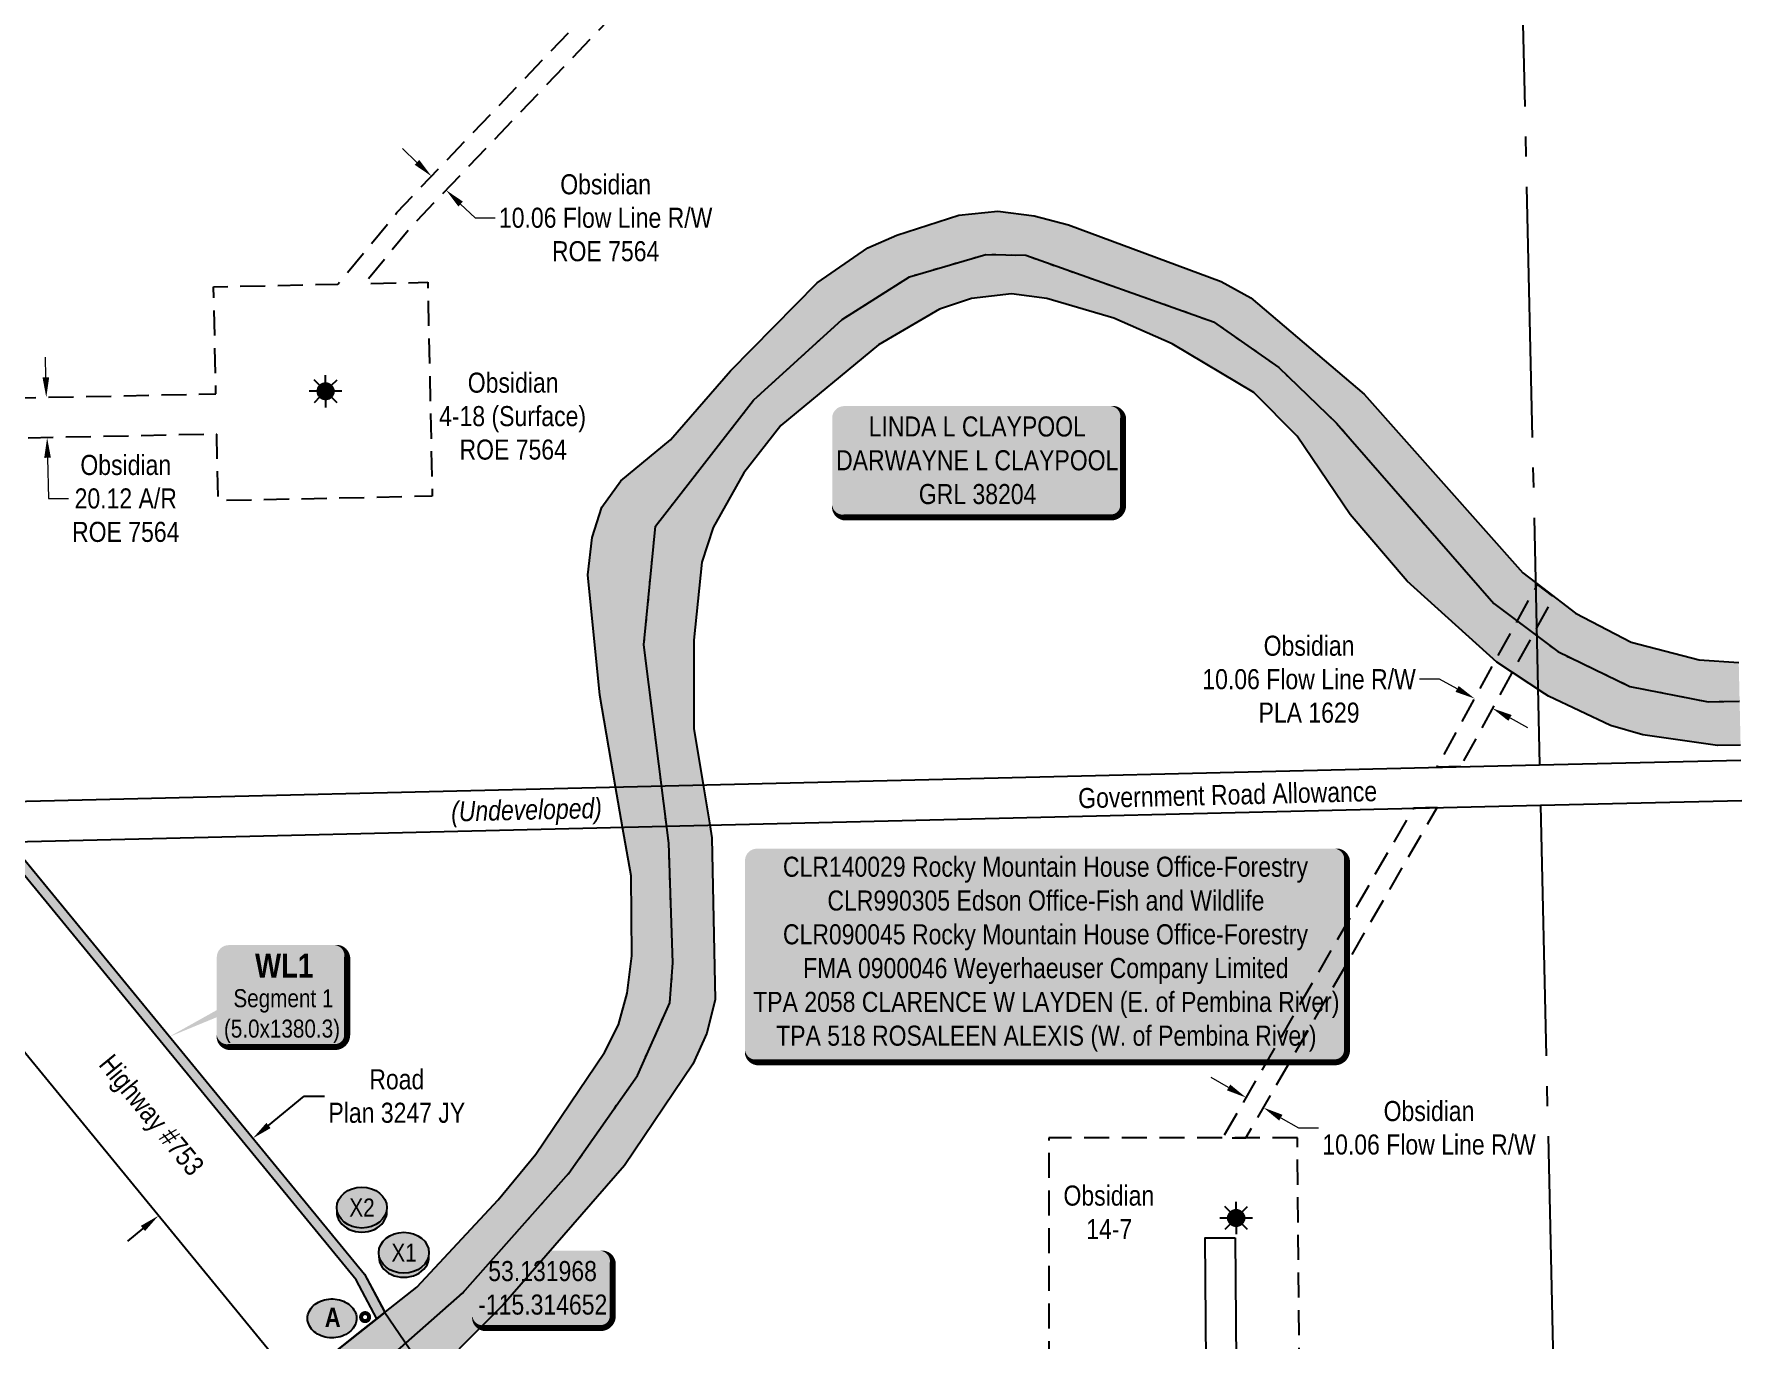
# Model space of a CAD drawing. Extents: x 610781 to 613451, y 5887607 to 5892660.
# Drawn here: x 612582 to 613433, y 5888266 to 5888916 of the extents above; entities that cross this region are included whole.
import ezdxf
from ezdxf.enums import TextEntityAlignment as Align

# ---------------------------------------------------------------- set-up
doc = ezdxf.new("R2010")
doc.units = 0
doc.header["$LTSCALE"] = 5
doc.header["$PDSIZE"] = -1.5
for name, pattern in [('foc-ACCESSROAD', [3.75, 2.5, -1.25]), ('foc-FLOWLINE', [3.75, 2.5, -1.25]), ('foc-QUARTERLINE', [33, 25, -3, 2, -3]), ('foc-WHEELTRACKS', [2, 0.4, -1.6])]:
    doc.linetypes.add(name, pattern=pattern)
doc.layers.get('Defpoints').update_dxf_attribs({"color": 9})
for name, color, linetype in [('AS-OWNER', 7, 'Continuous'), ('AS-TELUS', 224, 'foc-TEL'), ('C-FLOWLINE', 13, 'foc-FLOWLINE'), ('C-RW', 13, 'Continuous'), ('C-WS', 13, 'foc-ACCESSROAD'), ('C-WS-S', 13, 'Continuous'), ('CG-NOTES', 7, 'Continuous'), ('L-ROAD-T', 7, 'Continuous'), ('L-SEC', 7, 'Continuous'), ('L-SECQ', 8, 'foc-QUARTERLINE'), ('L-TITLEDB', 4, 'Continuous'), ('L-TITLEDB-T', 4, 'Continuous'), ('P-CROSSINGS', 250, 'Continuous'), ('P-TEMP-BLOCKS', 250, 'Continuous'), ('P-WORKAREA', 113, 'Continuous'), ('P-WORKAREA-H', 111, 'Continuous'), ('T-WATER', 160, 'Continuous'), ('T-WATER-H', 133, 'Continuous'), ('T-WATER-P3', 160, 'foc-WHEELTRACKS')]:
    doc.layers.add(name, color=color, linetype=linetype)
for name, color, linetype, lineweight in [('C-AR-T', 13, 'Continuous', 9), ('C-FLOWLINE-T', 13, 'Continuous', 9), ('C-WS-T', 13, 'Continuous', 9), ('T-TEXT', 48, 'Continuous', 18)]:
    doc.layers.add(name, color=color, linetype=linetype, lineweight=lineweight)
doc.styles.add('80', font='ARIALN.TTF', dxfattribs={"height": 10})
doc.styles.add('80CG', font='ARIALN.TTF', dxfattribs={"height": 10})
doc.styles.add('80L', font='ARIALN.TTF', dxfattribs={"height": 10})
doc.styles.add('80LS', font='ARIALNI.TTF', dxfattribs={"height": 10})
doc.styles.add('BOLD', font='ARIALNB.TTF')
doc.styles.add('Crossing', font='ARIALN.TTF', dxfattribs={"height": 10})
doc.styles.add('foc-LtypeFont', font='ARIALN.TTF', dxfattribs={"height": 7.35})
doc.linetypes.add('foc-TEL', pattern='A,2,-1,["T",foc-LtypeFont,S=0.2,R=0,X=-0.425,Y=-0.75],-1.24,8', length=12.24)
doc.linetypes.add('foc-TEL-NOLINE', pattern='A,0,-2,["T",foc-LtypeFont,S=0.2,R=0,X=-0.425,Y=-0.75],-10.24', length=12.24)
doc.linetypes.add('foc-TOPO-flowdirection-NOLINE', pattern='A,0,[">",foc-LtypeFont,S=0.3,R=0,X=0,Y=-0.945],-20,[">",foc-LtypeFont,S=0.3,R=0,X=0,Y=-0.945],0', length=20)
doc.dimstyles.new('Compass 5 000', dxfattribs={"dimscale": 5, "dimtxt": 9, "dimasz": 2, "dimexe": 0.2, "dimexo": 0.0625, "dimgap": 0.5, "dimtad": 0, "dimtih": 1, "dimtoh": 1, "dimzin": 0, "dimdsep": 46, "dimtxsty": '80CG', "dimcen": 0.1, "dimse1": 1, "dimse2": 1, "dimclrd": 256, "dimclrt": 256, "dimaunit": 1, "dimadec": 4, "dimazin": 0, "dimtfac": 0.06, "dimtofl": 0, "dimtmove": 0, "dimatfit": 1, "dimfxl": 0.2, "dimtolj": 1, "dimtzin": 0, "dimlwd": -1, "dimarcsym": 0})

# ---------------------------------------------------------------- blocks, each defined once
blk = doc.blocks.new('GAS')
h = blk.add_hatch(color=255)
h.dxf.hatch_style = 1
edge = h.paths.add_edge_path()
edge.add_arc((0, 0), 0.9, 0, 360)
for p, q in [((-0.81, 0), (-1.62, 0)), ((-0.57, 0.57), (-1.14, 1.14)), ((0, 0.81), (0, 1.62)), ((0.57, 0.57), (1.14, 1.14)), ((1.62, 0), (0.81, 0)), ((-0.57, -0.57), (-1.14, -1.14)), ((0, -0.81), (0, -1.62)), ((1.14, -1.14), (0.57, -0.57))]:
    blk.add_line(p, q)
blk.add_circle((0, 0), 0.8)
blk = doc.blocks.new('*D498')
at = {"layer": 'C-AR-T', "transparency": 16777216}
for p, q in [((612587.78, 5888745.44), (612587.57, 5888755.44)), ((612588.62, 5888705.34), (612589.05, 5888685.02)), ((612589.05, 5888685.02), (612599.05, 5888685.02))]:
    blk.add_line(p, q, dxfattribs=at)
for points in [[(612589.44, 5888745.48), (612586.11, 5888745.41), (612587.99, 5888735.44)], [(612590.29, 5888705.37), (612586.96, 5888705.3), (612588.41, 5888715.34)]]:
    blk.add_solid(points, dxfattribs=at)
at = {"layer": 'Defpoints', "color": 0, "transparency": 16777216}
for p in [(612592.44, 5888735.54), (612588.41, 5888715.34), (612592.87, 5888715.43)]:
    blk.add_point(p, dxfattribs=at)
at = {"layer": 'C-AR-T', "transparency": 16777216, "insert": (612627.58, 5888685.02), "char_height": 10, "attachment_point": 5, "style": '80CG'}
blk.add_mtext('\\A1;Obsidian\\P20.12 A/R\\PROE 7564', dxfattribs=at)
blk = doc.blocks.new('*D499')
at = {"layer": 'C-FLOWLINE-T', "transparency": 16777216}
for p, q in [((612772.66, 5888852.55), (612765.43, 5888859.45)), ((612794.41, 5888831.8), (612801.64, 5888824.89)), ((612801.64, 5888824.89), (612811.64, 5888824.89))]:
    blk.add_line(p, q, dxfattribs=at)
for points in [[(612773.81, 5888853.75), (612771.51, 5888851.34), (612779.9, 5888845.64)], [(612795.56, 5888833), (612793.25, 5888830.59), (612787.17, 5888838.7)]]:
    blk.add_solid(points, dxfattribs=at)
at = {"layer": 'Defpoints', "color": 0, "transparency": 16777216}
for p in [(612773.07, 5888838.49), (612787.17, 5888838.7), (612780.34, 5888831.55)]:
    blk.add_point(p, dxfattribs=at)
at = {"layer": 'C-FLOWLINE-T', "transparency": 16777216, "insert": (612866.64, 5888824.89), "char_height": 10, "attachment_point": 5, "style": '80CG'}
blk.add_mtext('\\A1;Obsidian\\P10.06 Flow Line R/W\\PROE 7564', dxfattribs=at)
blk = doc.blocks.new('*D501')
at = {"layer": 'C-FLOWLINE-T', "transparency": 16777216}
for p, q in [((613282.04, 5888594.95), (613272.04, 5888594.95)), ((613290.81, 5888590.14), (613282.04, 5888594.95)), ((613317.17, 5888575.69), (613325.94, 5888570.89))]:
    blk.add_line(p, q, dxfattribs=at)
for points in [[(613291.61, 5888591.61), (613290.01, 5888588.68), (613299.58, 5888585.34)], [(613317.97, 5888577.16), (613316.37, 5888574.23), (613308.4, 5888580.5)]]:
    blk.add_solid(points, dxfattribs=at)
at = {"layer": 'Defpoints', "color": 0, "transparency": 16777216}
for p in [(613299.58, 5888585.34), (613300.11, 5888586.31), (613308.94, 5888581.47)]:
    blk.add_point(p, dxfattribs=at)
at = {"layer": 'C-FLOWLINE-T', "transparency": 16777216, "insert": (613217.04, 5888594.95), "char_height": 10, "attachment_point": 5, "style": '80CG'}
blk.add_mtext('\\A1;Obsidian\\P10.06 Flow Line R/W\\PPLA 1629', dxfattribs=at)
blk = doc.blocks.new('*U531')
h = blk.add_hatch(color=59)
edge = h.paths.add_edge_path()
edge.add_line((-66.5, -28.5), (66.5, -28.5))
edge.add_arc((66.5, -22.5), 6, 270, 360)
edge.add_line((72.5, -22.5), (72.5, 21))
edge.add_arc((66.5, 21), 6, 0, 90)
edge.add_line((66.5, 27), (-66.5, 27))
edge.add_arc((-66.5, 21), 6, 90, 180)
edge.add_line((-72.5, 21), (-72.5, -22.5))
edge.add_arc((-66.5, -22.5), 6, 180, 270)
at = {"color": 1, "flags": 128}
blk.add_lwpolyline([(-66.5, -28.5, 3, 3, 0), (66.5, -28.5, 3, 3, 0.414214), (72.5, -22.5, 3, 3, 0), (72.5, 21, 3, 0, 0.414214), (66.5, 27, 0, 0, 0), (-66.5, 27, 0, 0, 0.414214), (-72.5, 21, 0, 0, 0), (-72.5, -22.5, 0, 3, 0.414214)], format="xyseb", close=True, dxfattribs=at)
blk.add_lwpolyline([(-49.31, -15.51, 0, 7.5, 0), (0, 0, 0, 0, 0)], format="xyseb", dxfattribs=at)
at = {"color": 1, "style": '80'}
blk.add_attdef('ENTER_TEXT_001', (-35.99, -5), '', height=10, dxfattribs=at)
blk = doc.blocks.new('*D542')
at = {"layer": 'C-FLOWLINE-T', "transparency": 16777216}
for p, q in [((613176.97, 5888391.55), (613168.31, 5888396.56)), ((613202.99, 5888376.5), (613211.81, 5888371.4)), ((613211.81, 5888371.4), (613221.81, 5888371.4))]:
    blk.add_line(p, q, dxfattribs=at)
for points in [[(613177.8, 5888392.99), (613176.14, 5888390.11), (613185.63, 5888386.54)], [(613203.82, 5888377.94), (613202.15, 5888375.06), (613194.33, 5888381.51)]]:
    blk.add_solid(points, dxfattribs=at)
at = {"layer": 'Defpoints', "color": 0, "transparency": 16777216}
for p in [(613224.43, 5888453.64), (613233.14, 5888448.6), (613185.63, 5888386.54)]:
    blk.add_point(p, dxfattribs=at)
at = {"layer": 'C-FLOWLINE-T', "transparency": 16777216, "insert": (613276.81, 5888371.4), "char_height": 10, "attachment_point": 5, "style": '80CG'}
blk.add_mtext('\\A1;Obsidian\\P10.06 Flow Line R/W', dxfattribs=at)
blk = doc.blocks.new('*U546')
h = blk.add_hatch(color=255)
edge = h.paths.add_edge_path()
edge.add_line((-144, -54), (144, -54))
edge.add_arc((144, -48), 6, 270, 360)
edge.add_line((150, -48), (150, 46.5))
edge.add_arc((144, 46.5), 6, 0, 90)
edge.add_line((144, 52.5), (-144, 52.5))
edge.add_arc((-144, 46.5), 6, 90, 180)
edge.add_line((-150, 46.5), (-150, -48))
edge.add_arc((-144, -48), 6, 180, 270)
at = {"color": 44, "flags": 128}
blk.add_lwpolyline([(-144, -54, 3, 3, 0), (144, -54, 3, 3, 0.414214), (150, -48, 3, 3, 0), (150, 46.5, 3, 0, 0.414214), (144, 52.5, 0, 0, 0), (-144, 52.5, 0, 0, 0.414214), (-150, 46.5, 0, 0, 0), (-150, -48, 0, 3, 0.414214)], format="xyseb", close=True, dxfattribs=at)
at = {"color": 44, "style": '80'}
blk.add_attdef('ENTER_TEXT_001', (-35.99, -5), '', height=10, dxfattribs=at)
blk = doc.blocks.new('xing2')
h = blk.add_hatch(color=50)
h.dxf.hatch_style = 1
edge = h.paths.add_edge_path()
edge.add_ellipse((0, 0), major_axis=(-12.5, 0), ratio=0.816297, start_angle=0, end_angle=360)
h = blk.add_hatch(color=250)
h.dxf.hatch_style = 1
edge = h.paths.add_edge_path()
edge.add_ellipse((0, -2.05), major_axis=(-12.5, 0), ratio=0.816297, start_angle=0, end_angle=180)
edge.add_line((12.5, -2.05), (12.5, 0))
edge.add_ellipse((0, 0), major_axis=(-12.5, 0), ratio=0.816297, start_angle=0, end_angle=180, ccw=False)
edge.add_line((-12.5, 0), (-12.5, -2.05))
at = {"color": 250}
blk.add_ellipse((0, 0), major_axis=(-12.5, 0), ratio=0.816297, dxfattribs=at)
blk.add_ellipse((0, -2.05), major_axis=(-12.5, 0), ratio=0.816297, start_param=0, end_param=3.141593, dxfattribs=at)
at = {"color": 250, "style": 'Crossing'}
blk.add_attdef('CROSSING', text='', height=9, dxfattribs=at).set_placement((0.09, 0.02), align=Align.MIDDLE_CENTER)
at = {"color": 250, "style": 'Crossing', "flags": 1}
for tag, p in [('OWNER', (0.09, -12.49)), ('DESCRIPTION', (0.09, -25.77)), ('LOCATION', (0.09, -39.3)), ('DWG_REF', (0.09, -52.84))]:
    blk.add_attdef(tag, text='', height=9, dxfattribs=at).set_placement(p, align=Align.MIDDLE_CENTER)
blk = doc.blocks.new('*D578')
at = {"layer": 'Defpoints', "color": 0, "transparency": 16777216}
for p in [(612681.52, 5888377.77), (612634.42, 5888339.14), (612643.86, 5888327.63)]:
    blk.add_point(p, dxfattribs=at)
at = {"layer": 'L-TITLEDB-T', "transparency": 16777216}
for p, q in [((612698.69, 5888372.6), (612716.52, 5888387.22)), ((612716.52, 5888387.22), (612726.52, 5888387.22)), ((612636.13, 5888321.29), (612628.4, 5888314.95))]:
    blk.add_line(p, q, dxfattribs=at)
for points in [[(612697.63, 5888373.89), (612699.75, 5888371.31), (612690.96, 5888366.26)], [(612635.07, 5888322.58), (612637.18, 5888320), (612643.86, 5888327.63)]]:
    blk.add_solid(points, dxfattribs=at)
at = {"layer": 'L-TITLEDB-T', "transparency": 16777216, "insert": (612762.61, 5888387.22), "char_height": 10, "attachment_point": 5, "style": '80CG'}
blk.add_mtext('\\A1;Road\\PPlan 3247 JY', dxfattribs=at)
blk = doc.blocks.new('AA')
at = {"const_width": 4}
blk.add_lwpolyline([(-1, 0, 1), (1, 0, 1)], format="xyb", close=True, dxfattribs=at)
blk.add_circle((0, 0), 2)
blk = doc.blocks.new('Route_Letters')
h = blk.add_hatch(color=255)
h.dxf.hatch_style = 1
edge = h.paths.add_edge_path()
edge.add_ellipse((-0.12, 0.46), major_axis=(-11.97, 0), ratio=0.789318, start_angle=0, end_angle=360)
at = {"color": 5}
blk.add_open_spline([(-12.34, 0.46), (-12.34, -0.25), (-12.24, -0.97), (-11.72, -2.79), (-11.14, -3.88), (-9.56, -5.81), (-8.54, -6.66), (-6.22, -8.02), (-4.9, -8.54), (-2.12, -9.17), (-0.66, -9.3), (2.22, -9.13), (3.64, -8.84), (6.27, -7.89), (7.48, -7.22), (9.54, -5.6), (10.38, -4.64), (11.6, -2.54), (11.97, -1.4), (12.18, 0.91), (12.02, 2.08), (11.2, 4.3), (10.54, 5.35), (8.8, 7.2), (7.72, 7.99), (5.29, 9.24), (3.93, 9.68), (1.11, 10.18), (-0.35, 10.23), (-3.22, 9.91), (-4.61, 9.55), (-7.16, 8.47), (-8.32, 7.75), (-10.24, 6.02), (-11, 5.02), (-12.05, 2.86), (-12.32, 1.7), (-12.34, 0.52), (-12.34, 0.49), (-12.34, 0.46)], degree=3, knots=[0, 0, 0, 0, 0.219529, 0.219529, 0.575727, 0.575727, 0.931924, 0.931924, 1.288121, 1.288121, 1.644318, 1.644318, 2.000515, 2.000515, 2.356712, 2.356712, 2.712909, 2.712909, 3.069107, 3.069107, 3.425304, 3.425304, 3.781501, 3.781501, 4.137698, 4.137698, 4.493895, 4.493895, 4.850092, 4.850092, 5.20629, 5.20629, 5.562487, 5.562487, 5.918684, 5.918684, 6.274881, 6.274881, 6.283185, 6.283185, 6.283185, 6.283185], dxfattribs=at)
at = {"color": 14, "style": 'BOLD'}
blk.add_attdef('A', text='', height=9.5, dxfattribs=at).set_placement((0.22, 0.98), align=Align.MIDDLE)
blk = doc.blocks.new('*U632')
h = blk.add_hatch(color=111)
edge = h.paths.add_edge_path()
edge.add_line((-26.5, -32.33), (26.5, -32.33))
edge.add_arc((26.5, -26.33), 6, 270, 360)
edge.add_line((32.5, -26.33), (32.5, 12.5))
edge.add_arc((26.5, 12.5), 6, 0, 90)
edge.add_line((26.5, 18.5), (-26.5, 18.5))
edge.add_arc((-26.5, 12.5), 6, 90, 180)
edge.add_line((-32.5, 12.5), (-32.5, -26.33))
edge.add_arc((-26.5, -26.33), 6, 180, 270)
at = {"color": 250, "flags": 128}
blk.add_lwpolyline([(-26.5, -32.33, 3, 3, 0), (26.5, -32.33, 3, 3, 0.414214), (32.5, -26.33, 3, 3, 0), (32.5, 12.5, 3, 0, 0.414214), (26.5, 18.5, 0, 0, 0), (-26.5, 18.5, 0, 0, 0.414214), (-32.5, 12.5, 0, 0, 0), (-32.5, -26.33, 0, 3, 0.414214)], format="xyseb", close=True, dxfattribs=at)
at = {"flags": 128}
blk.add_lwpolyline([(-56.54, -27.38, 0, 7.5, 0), (0, 0, 0, 0, 0)], format="xyseb", dxfattribs=at)
at = {"color": 250}
for tag, p, height, style in [('TEMP_AREA_W1_001', (-9.21, 2.24), 12, 'BOLD'), ('ENTER_TEXT_001', (-30.66, -12.47), 9, '80')]:
    blk.add_attdef(tag, p, '', height=height, dxfattribs=dict(at, style=style))
blk = doc.blocks.new('*U637')
h = blk.add_hatch(color=254)
edge = h.paths.add_edge_path()
edge.add_line((-29, -20), (29, -20))
edge.add_arc((29, -14), 6, 270, 360)
edge.add_line((35, -14), (35, 12.5))
edge.add_arc((29, 12.5), 6, 0, 90)
edge.add_line((29, 18.5), (-29, 18.5))
edge.add_arc((-29, 12.5), 6, 90, 180)
edge.add_line((-35, 12.5), (-35, -14))
edge.add_arc((-29, -14), 6, 180, 270)
at = {"color": 1, "flags": 128}
blk.add_lwpolyline([(-29, -20, 3, 3, 0), (29, -20, 3, 3, 0.414214), (35, -14, 3, 3, 0), (35, 12.5, 3, 0, 0.414214), (29, 18.5, 0, 0, 0), (-29, 18.5, 0, 0, 0.414214), (-35, 12.5, 0, 0, 0), (-35, -14, 0, 3, 0.414214)], format="xyseb", close=True, dxfattribs=at)
blk.add_lwpolyline([(-80.58, -13.75, 0, 10, 0), (0, 0, 5, 5, 0)], format="xyseb", dxfattribs=at)
at = {"color": 1, "style": '80'}
blk.add_attdef('ENTER_TEXT_001', (-35.99, -5), '', height=10, dxfattribs=at)

msp = doc.modelspace()

# ---------------------------------------------------------------- hatches: boundary and pattern name
at = {"layer": 'P-WORKAREA-H'}
h = msp.add_hatch(color=256, dxfattribs=at)
h.dxf.hatch_style = 1
edge = h.paths.add_edge_path()
edge.add_line((612752.65, 5888276.325), (612742.335, 5888295.733))
edge.add_line((612742.335, 5888295.733), (612565.186, 5888511.728))
edge.add_line((612565.186, 5888511.728), (612548.971, 5888531.447))
edge.add_line((612548.971, 5888531.447), (612525.141, 5888560.515))
edge.add_line((612525.141, 5888560.515), (612504.459, 5888585.716))
edge.add_line((612504.459, 5888585.716), (612460.619, 5888639.105))
edge.add_line((612460.619, 5888639.105), (612456.372, 5888635.529))
edge.add_arc((611808.757, 5888107.173), 835.802, 39.209222, 60.309532)
edge.add_line((612222.742, 5888833.246), (612180.635, 5888856.083))
edge.add_line((612180.635, 5888856.083), (612149.694, 5888871.606))
edge.add_line((612149.694, 5888871.606), (612112.28, 5888887.809))
edge.add_line((612112.28, 5888887.809), (612068.311, 5888902.358))
edge.add_line((612068.311, 5888902.358), (612031.279, 5888912.662))
edge.add_line((612031.279, 5888912.662), (611986.385, 5888923.177))
edge.add_line((611986.385, 5888923.177), (611916.427, 5888938.586))
edge.add_line((611916.427, 5888938.586), (611846.015, 5888953.869))
edge.add_line((611846.015, 5888953.869), (611785.205, 5888966.492))
edge.add_line((611785.205, 5888966.492), (611738.18, 5888976.806))
edge.add_line((611738.18, 5888976.806), (611692.814, 5888986.772))
edge.add_line((611692.814, 5888986.772), (611649.886, 5888996.171))
edge.add_arc((611739.098, 5888981.847), 90.354, 167.709036, 170.878502, ccw=False)
edge.add_line((611650.814, 5889001.082), (611655.698, 5889000.018))
edge.add_arc((611739.098, 5888981.847), 85.356, 167.709034, 167.710753)
edge.add_line((611655.697, 5889000.015), (611693.883, 5888991.655))
edge.add_line((611693.883, 5888991.655), (611739.252, 5888981.688))
edge.add_line((611739.252, 5888981.688), (611786.249, 5888971.38))
edge.add_line((611786.249, 5888971.38), (611847.053, 5888958.758))
edge.add_line((611847.053, 5888958.758), (611917.495, 5888943.469))
edge.add_line((611917.495, 5888943.469), (611987.493, 5888928.051))
edge.add_line((611987.493, 5888928.051), (612032.519, 5888917.505))
edge.add_line((612032.519, 5888917.505), (612069.767, 5888907.141))
edge.add_line((612069.767, 5888907.141), (612114.062, 5888892.484))
edge.add_line((612114.062, 5888892.484), (612151.809, 5888876.136))
edge.add_line((612151.809, 5888876.136), (612182.947, 5888860.514))
edge.add_line((612182.947, 5888860.514), (612225.171, 5888837.614))
edge.add_arc((611817.943, 5888118.062), 826.795, 49.93565, 60.492497, ccw=False)
edge.add_arc((611818.541, 5888118.714), 825.911, 39.370125, 49.938301, ccw=False)
edge.add_line((612457.024, 5888642.612), (612461.27, 5888646.187))
edge.add_line((612461.27, 5888646.187), (612508.322, 5888588.888))
edge.add_line((612508.322, 5888588.888), (612529.005, 5888563.686))
edge.add_line((612529.005, 5888563.686), (612552.834, 5888534.618))
edge.add_line((612552.834, 5888534.618), (612569.049, 5888514.9))
edge.add_line((612569.049, 5888514.9), (612746.515, 5888298.518))
edge.add_line((612746.515, 5888298.518), (612756.63, 5888279.487))
edge.add_line((612756.63, 5888279.487), (612752.65, 5888276.325))
at = {"layer": 'T-WATER-H'}
h = msp.add_hatch(color=256, dxfattribs=at)
h.dxf.hatch_style = 1
h.paths.add_polyline_path([(611842.422, 5888396.426), (611907.512, 5888397.897), (611909.42, 5888410.56), (611914.022, 5888426.304), (611925.642, 5888454.801), (611935.599, 5888465.71), (611953.709, 5888468.509), (611973.123, 5888467.888), (611996.158, 5888456.53), (612007.932, 5888441.657), (612024.301, 5888413.15), (612028.883, 5888400.639), (612067.615, 5888401.515), (612063.31, 5888415.862), (612033.953, 5888469.493), (612002.455, 5888498.703), (611978.214, 5888500.671), (611946.845, 5888503.218), (611928.298, 5888501.956), (611922.736, 5888499.445), (611913.695, 5888495.361), (611889.25, 5888477.742), (611873.823, 5888452.668), (611854.087, 5888409.982)])
h.paths.add_polyline_path([(610801.459, 5888372.901), (610814.275, 5888373.191), (610841.844, 5888384.506), (610878.042, 5888390.995), (610881.94, 5888391.153), (610902.044, 5888391.968), (610918.358, 5888392.628), (610935.083, 5888389.532), (610966.598, 5888376.633), (611079.419, 5888379.183), (611051.915, 5888400.116), (611026.662, 5888416.36), (611012.373, 5888422.939), (610946.078, 5888438.015), (610931.215, 5888443.338), (610913.732, 5888445.946), (610900.831, 5888445.653), (610893.388, 5888445.483), (610880.767, 5888443.089), (610875.881, 5888442.161), (610830.848, 5888424.96), (610802.228, 5888412.074), (610800.591, 5888411.603)])
h.paths.add_polyline_path([(613432.024, 5888562.2), (613431.101, 5888603.277), (613411.329, 5888604.722), (613377.545, 5888613.426), (613349.718, 5888627.924), (613333.321, 5888640.541), (613323.519, 5888648.085), (613244.457, 5888737.036), (613188.016, 5888785.125), (613173.288, 5888793.19), (613097.177, 5888821.434), (613080.076, 5888825.902), (613062.06, 5888828.22), (613042.512, 5888826.238), (613011.703, 5888816.302), (612997.212, 5888809.954), (612972.044, 5888792.512), (612928.857, 5888748.615), (612898.923, 5888714.247), (612874.278, 5888693.79), (612864.821, 5888680.701), (612859.965, 5888665.67), (612857.78, 5888646.944), (612863.685, 5888587.055), (612871.62, 5888541.382), (612875.103, 5888521.342), (612879.341, 5888496.948), (612879.754, 5888457.143), (612877.389, 5888438.594), (612873.08, 5888422.739), (612866.066, 5888409.037), (612831.89, 5888358.284), (612813.097, 5888335.61), (612772.514, 5888292.107), (612746.022, 5888271.058), (612726.293, 5888255.383), (612689.871, 5888226.443), (612624.677, 5888185.921), (612588.109, 5888158.089), (612566.459, 5888135.961), (612539.919, 5888099.313), (612529.674, 5888085.165), (612520.494, 5888068.932), (612489.31, 5888013.781), (612451.171, 5887965.989), (612443.04, 5887953.591), (612444.931, 5887871.563), (612478.035, 5887908.223), (612493.391, 5887934.225), (612522.755, 5887970.501), (612522.934, 5887970.722), (612541.085, 5887996.354), (612542.255, 5887997.609), (612582.134, 5888040.397), (612600.26, 5888063.95), (612607.103, 5888077.234), (612629.257, 5888097.531), (612662.04, 5888131.888), (612685.375, 5888152.56), (612716.158, 5888185.816), (612749.935, 5888217.337), (612753.988, 5888221.405), (612771.917, 5888239.403), (612815.605, 5888283.261), (612876.056, 5888352.659), (612909.999, 5888403.112), (612916.984, 5888418.534), (612921.157, 5888435.449), (612919.602, 5888515.94), (612918.525, 5888522.402), (612915.186, 5888542.445), (612910.523, 5888570.437), (612910.513, 5888614.461), (612914.565, 5888653.33), (612920.275, 5888670.573), (612935.432, 5888697.815), (612953.973, 5888721.435), (613002.561, 5888761.626), (613032.887, 5888779.33), (613048.936, 5888784.753), (613068.835, 5888787.035), (613086.376, 5888784.71), (613119.82, 5888774.993), (613148.927, 5888762.059), (613189.491, 5888737.861), (613211.207, 5888716.085), (613237.537, 5888677.059), (613265.966, 5888643.883), (613310.593, 5888603.435), (613334.543, 5888587.791), (613336.382, 5888586.59), (613367.236, 5888571.964), (613383.332, 5888567.36), (613420.563, 5888561.917)])

# ---------------------------------------------------------------- linework, layer by layer
at = {"layer": 'AS-TELUS', "linetype": 'foc-TEL-NOLINE', "flags": 128}
msp.add_lwpolyline([(612144.447, 5888936.046), (612191.534, 5888974.703), (612315.144, 5888824.139), (612461.27, 5888646.187), (612508.254, 5888588.97), (612541.346, 5888548.646), (612569.049, 5888514.9), (612746.515, 5888298.518), (612756.072, 5888280.537), (612756.072, 5888280.537), (612756.63, 5888279.487), (612778.475, 5888247.566), (612878.788, 5888125.187, -0.2387091), (612968.737, 5887720.221), (612967.777, 5887716.52), (612966.787, 5887712.827), (612965.765, 5887709.142), (612964.713, 5887705.466), (612963.632, 5887701.799), (612962.519, 5887698.141), (612961.375, 5887694.493), (612960.201, 5887690.853), (612958.998, 5887687.224), (612957.764, 5887683.605), (612956.5, 5887679.997), (612955.207, 5887676.399), (612953.882, 5887672.812), (612952.529, 5887669.236), (612951.146, 5887665.671), (612949.733, 5887662.118), (612948.29, 5887658.578), (612946.818, 5887655.049), (612930.624, 5887616.697)], format="xyb", dxfattribs=at)
at = {"layer": 'C-FLOWLINE', "flags": 128}
for points in [[(613292.476, 5888551.457), (613280.853, 5888551.177), (613309.773, 5888603.93), (613329.976, 5888640.782), (613330.762, 5888642.218), (613338.836, 5888636.007), (613330.428, 5888620.667), (613318.163, 5888598.3), (613292.476, 5888551.457)], [(613280.795, 5888530.993), (613269.014, 5888530.709), (613173.988, 5888366.424), (613185.605, 5888366.424)]]:
    msp.add_lwpolyline(points, close=True, dxfattribs=at)
at = {"layer": 'C-RW', "flags": 128}
msp.add_lwpolyline([(613180.266, 5888316.699), (613183.809, 5887882.256), (613168.808, 5887882.149), (613165.271, 5888316.578)], close=True, dxfattribs=at)
at = {"layer": 'C-WS', "flags": 128}
for points in [[(613078.821, 5889144.317), (612770.233, 5888820.952), (612746.532, 5888792.126), (612777.999, 5888792.79), (612780.249, 5888686.167), (612673.626, 5888683.916), (612672.926, 5888717.121), (612537.582, 5888714.264), (612525.577, 5888714.01), (612525.117, 5888734.116), (612537.123, 5888734.37), (612672.501, 5888737.228), (612671.375, 5888790.539), (612733.284, 5888791.846), (612762.701, 5888827.625), (613064.613, 5889143.993), (613078.821, 5889144.317)], [(613211.268, 5888366.424), (613087.499, 5888366.424), (613087.499, 5888244.648), (613212.257, 5888244.648)]]:
    msp.add_lwpolyline(points, close=True, dxfattribs=at)
at = {"layer": 'L-SEC'}
for points in [[(612529.647, 5888533.047), (613331.867, 5888552.335), (613432.192, 5888554.735)], [(612530.107, 5888512.944), (613332.35, 5888532.232), (613432.647, 5888534.631)]]:
    msp.add_lwpolyline(points, dxfattribs=at)
at = {"layer": 'L-SECQ'}
for p, q in [((613295.769, 5890160.093), (613331.899, 5888552.337)), ((613332.35, 5888532.232), (613349.878, 5887758.124))]:
    msp.add_line(p, q, dxfattribs=at)
at = {"layer": 'L-TITLEDB'}
msp.add_lwpolyline([(612756.63, 5888279.487), (612715.468, 5888246.781), (612699.448, 5888259.855), (612543.621, 5888449.84), (612531.275, 5888464.901), (612530.164, 5888512.945), (612569.869, 5888513.9), (612746.515, 5888298.518), (612756.63, 5888279.487)], close=True, dxfattribs=at)
at = {"layer": 'P-WORKAREA', "flags": 128}
msp.add_lwpolyline([(612569.049, 5888514.9), (612746.515, 5888298.518), (612756.63, 5888279.487), (612752.65, 5888276.325), (612742.335, 5888295.733), (612565.186, 5888511.728)], dxfattribs=at)
at = {"layer": 'T-WATER'}
for points in [[(612726.293, 5888255.383), (612746.022, 5888271.058), (612772.514, 5888292.107), (612813.097, 5888335.61), (612831.89, 5888358.284), (612866.066, 5888409.037), (612873.08, 5888422.739), (612877.389, 5888438.594), (612879.754, 5888457.143), (612879.341, 5888496.948), (612875.103, 5888521.342), (612871.62, 5888541.382), (612863.685, 5888587.055), (612857.78, 5888646.944), (612859.965, 5888665.67), (612864.821, 5888680.701), (612874.278, 5888693.79), (612898.923, 5888714.247), (612928.857, 5888748.615), (612972.044, 5888792.512), (612997.212, 5888809.954), (613011.703, 5888816.302), (613042.512, 5888826.238), (613062.06, 5888828.22), (613080.076, 5888825.902), (613097.177, 5888821.434), (613173.288, 5888793.19), (613188.016, 5888785.125), (613244.457, 5888737.036), (613323.519, 5888648.085), (613333.321, 5888640.541), (613349.718, 5888627.924), (613377.545, 5888613.426), (613411.329, 5888604.722), (613431.101, 5888603.277)], [(613432.024, 5888562.2), (613420.563, 5888561.917), (613383.332, 5888567.36), (613367.236, 5888571.964), (613336.382, 5888586.59), (613334.543, 5888587.791), (613310.593, 5888603.435), (613265.966, 5888643.883), (613237.537, 5888677.059), (613211.207, 5888716.085), (613189.491, 5888737.861), (613148.927, 5888762.059), (613119.82, 5888774.993), (613086.376, 5888784.71), (613068.835, 5888787.035), (613048.936, 5888784.753), (613032.887, 5888779.33), (613002.561, 5888761.626), (612953.973, 5888721.435), (612935.432, 5888697.815), (612920.275, 5888670.573), (612914.565, 5888653.33), (612910.513, 5888614.461), (612910.523, 5888570.437), (612915.186, 5888542.445), (612918.525, 5888522.402), (612919.602, 5888515.94), (612921.157, 5888435.449), (612916.984, 5888418.534), (612909.999, 5888403.112), (612876.056, 5888352.659), (612815.605, 5888283.261), (612771.917, 5888239.403)]]:
    msp.add_lwpolyline(points, dxfattribs=at)
at = {"layer": 'T-WATER-P3', "linetype": 'foc-TOPO-flowdirection-NOLINE', "flags": 128}
msp.add_lwpolyline([(612444.069, 5887908.954), (612455.723, 5887923.689), (612586.221, 5888104.651), (612795.266, 5888289.101), (612848.307, 5888348.779), (612882.499, 5888397.525), (612898.676, 5888433.781), (612900.144, 5888453.659), (612898.091, 5888513.274), (612885.712, 5888612.082), (612891.443, 5888671.22), (612940.302, 5888734.003), (612984.426, 5888774.225), (613018.01, 5888795.575), (613056.102, 5888806.701), (613075.995, 5888806.243), (613169.494, 5888773.092), (613202.008, 5888750.264), (613230.669, 5888722.632), (613309.081, 5888632.693), (613340.918, 5888608.752), (613376.838, 5888591.41), (613415.949, 5888583.717), (613431.533, 5888584.053)], dxfattribs=at)
at = {"layer": 'T-WATER-P3', "flags": 128}
msp.add_lwpolyline([(612444.069, 5887908.954), (612455.723, 5887923.689), (612586.221, 5888104.651), (612795.266, 5888289.101), (612848.307, 5888348.779), (612882.499, 5888397.525), (612898.676, 5888433.781), (612900.144, 5888453.659), (612898.091, 5888513.274), (612885.712, 5888612.082), (612891.443, 5888671.22), (612940.302, 5888734.003), (612984.426, 5888774.225), (613018.01, 5888795.575), (613056.102, 5888806.701), (613075.995, 5888806.243), (613169.494, 5888773.092), (613202.008, 5888750.264), (613230.669, 5888722.632), (613309.081, 5888632.693), (613340.918, 5888608.752), (613376.838, 5888591.41), (613415.949, 5888583.717), (613431.533, 5888584.053)], dxfattribs=at)

# ---------------------------------------------------------------- block references
at = {"layer": 'AS-OWNER', "color": 1}
ref = msp.add_blockref('*U531', (613051.965, 5888704.111), dxfattribs=dict(at, xscale=0.999609, yscale=0.999609, zscale=0.999609))
ref.add_attrib('ENTER_TEXT_001', 'LINDA L CLAYPOOL', (612997.675, 5888715.947), dxfattribs={"layer": '0', "color": 1, "height": 9.99609, "style": '80'})
ref.add_attrib('ENTER_TEXT_002', 'DARWAYNE L CLAYPOOL', (612981.44, 5888699.109), dxfattribs={"layer": '0', "color": 1, "height": 9.99609, "style": '80'})
ref.add_attrib('ENTER_TEXT_003', 'GRL 38204', (613022.645, 5888682.272), dxfattribs={"layer": '0', "color": 1, "height": 9.9961, "style": '80'})
at = {"layer": 'C-WS-S', "xscale": 5.000000000000025, "yscale": 5.000000000000025, "zscale": 5.000000000000025}
for p in [(612727.122, 5888738.485), (613180.725, 5888326.493)]:
    msp.add_blockref('GAS', p, dxfattribs=at)
at = {"layer": 'CG-NOTES'}
ref = msp.add_blockref('*U546', (613085.995, 5888458.081), dxfattribs=dict(at, xscale=0.999609, yscale=0.999609, zscale=0.999609))
ref.add_attrib('ENTER_TEXT_001', 'CLR140029 Rocky Mountain House Office-Forestry', (612954.975, 5888496.557), dxfattribs={"layer": '0', "color": 44, "height": 9.99609, "style": '80'})
ref.add_attrib('ENTER_TEXT_002', 'CLR990305 Edson Office-Fish and Wildlife', (612977.126, 5888479.72), dxfattribs={"layer": '0', "color": 44, "height": 9.99609, "style": '80'})
ref.add_attrib('ENTER_TEXT_003', 'CLR090045 Rocky Mountain House Office-Forestry', (612954.975, 5888462.882), dxfattribs={"layer": '0', "color": 44, "height": 9.99609, "style": '80'})
ref.add_attrib('ENTER_TEXT_004', 'FMA 0900046 Weyerhaeuser Company Limited', (612964.995, 5888446.045), dxfattribs={"layer": '0', "color": 44, "height": 9.99609, "style": '80'})
ref.add_attrib('ENTER_TEXT_005', 'TPA 2058 CLARENCE W LAYDEN (E. of Pembina River)', (612940.162, 5888429.207), dxfattribs={"layer": '0', "color": 44, "height": 9.99609, "style": '80'})
ref.add_attrib('ENTER_TEXT_006', 'TPA 518 ROSALEEN ALEXIS (W. of Pembina River)', (612951.6, 5888412.37), dxfattribs={"layer": '0', "color": 44, "height": 9.99609, "style": '80'})
ref = msp.add_blockref('*U637', (612835.193, 5888291.654), dxfattribs=dict(at, xscale=0.999609, yscale=0.999609, zscale=0.999609))
ref.add_attrib('ENTER_TEXT_001', '53.131968', (612808.157, 5888295.071), dxfattribs={"layer": '0', "color": 1, "height": 9.9961, "style": '80'})
ref.add_attrib('ENTER_TEXT_002', '-115.314652', (612803.159, 5888278.37), dxfattribs={"layer": '0', "color": 1, "height": 9.99609, "style": '80'})
at = {"layer": 'CG-NOTES', "color": 1, "xscale": 0.999609, "yscale": 0.999609, "zscale": 0.999609}
msp.add_blockref('Route_Letters', (612730.45, 5888276.022), dxfattribs=at).add_auto_attribs({'A': 'A'})
msp.add_blockref('AA', (612746.816, 5888277.102), dxfattribs=at)
at = {"layer": 'P-CROSSINGS', "xscale": 0.999609, "yscale": 0.999609, "zscale": 0.999609}
for p, values in [((612745.175, 5888331.715), {'CROSSING': 'X2'}), ((612766.131, 5888309.189), {'CROSSING': 'X1'})]:
    msp.add_blockref('xing2', p, dxfattribs=at).add_auto_attribs(values)
at = {"layer": 'P-TEMP-BLOCKS'}
ref = msp.add_blockref('*U632', (612705.406, 5888444.01), dxfattribs=dict(at, xscale=0.99923914467, yscale=0.99923914467, zscale=0.99923914467))
ref.add_attrib('TEMP_AREA_W1_001', 'WL1', (612692.004, 5888446.253), dxfattribs={"layer": '0', "color": 250, "height": 11.9909, "style": 'BOLD'})
ref.add_attrib('ENTER_TEXT_001', 'Segment 1', (612681.212, 5888431.543), dxfattribs={"layer": '0', "color": 250, "height": 8.9932, "style": '80'})
ref.add_attrib('ENTER_TEXT_002', '(5.0x1380.3)', (612676.485, 5888416.401), dxfattribs={"layer": '0', "color": 250, "height": 8.99315, "style": '80'})

# ---------------------------------------------------------------- texts
at = {"layer": 'C-WS-T', "char_height": 10, "attachment_point": 1, "style": '80L'}
for s, width, insert in [('\\pi19.18496;Obsidian\\P\\pi4.90461;4-18 (Surface)\\P\\pi15.07855;ROE 7564', 82.20349, (612778.764, 5888747.779)), ('\\pi6.25629;Obsidian\\P\\pi17.59668;14-7', 56.34615, (613088.459, 5888342.68))]:
    msp.add_mtext_dynamic_manual_height_columns(s, width=width, gutter_width=50, heights=[0], dxfattribs=dict(at, insert=insert))
at = {"layer": 'L-ROAD-T', "style": '80L'}
msp.add_text('Government Road Allowance', height=9.99609, rotation=1.377292, dxfattribs=at).set_placement((613176.476, 5888537.463), align=Align.MIDDLE_CENTER)
at = {"layer": 'L-TITLEDB-T', "insert": (612606.817, 5888426.838), "char_height": 9.99609, "attachment_point": 1, "rotation": 309.358975, "style": '80L'}
msp.add_mtext_dynamic_manual_height_columns('\\pi22.92718;Highway #753', width=116.99297, gutter_width=99.961, heights=[0], dxfattribs=at)
at = {"layer": 'T-TEXT', "style": '80LS'}
msp.add_text('(Undeveloped)', height=9.99609, rotation=1.377292, dxfattribs=at).set_placement((612827.223, 5888529.963), align=Align.MIDDLE_CENTER)

# ---------------------------------------------------------------- dimensions: what is measured, and where the dimension line sits
at = {"layer": 'C-AR-T'}
dim = msp.add_linear_dim(base=(612588.412, 5888715.337), p1=(612592.442, 5888735.538), p2=(612592.867, 5888715.431), angle=271.209223, text='Obsidian\\P20.12 A/R\\PROE 7564', dimstyle='Compass 5 000', dxfattribs=at)
dim.commit()
dim.dimension.update_dxf_attribs({"geometry": '*D498', "text_midpoint": (612627.575, 5888685.024), "dimtype": 161})
at = {"layer": 'C-FLOWLINE-T'}
for p1, p2, distance, text, picture, middle in [((612773.068, 5888838.489), (612780.343, 5888831.546), 9.89, 'Obsidian\\P10.06 Flow Line R/W\\PROE 7564', '*D499', (612866.64, 5888824.894)), ((613308.935, 5888581.472), (613300.113, 5888586.309), 1.108, 'Obsidian\\P10.06 Flow Line R/W\\PPLA 1629', '*D501', (613217.043, 5888594.952))]:
    dim = msp.add_aligned_dim(p1=p1, p2=p2, distance=distance, text=text, dimstyle='Compass 5 000', dxfattribs=at)
    dim.commit()
    dim.dimension.update_dxf_attribs({"geometry": picture, "text_midpoint": middle})
dim = msp.add_linear_dim(base=(613185.626, 5888386.543), p1=(613233.139, 5888448.603), p2=(613224.435, 5888453.638), angle=149.954037, text='Obsidian\\P10.06 Flow Line R/W', dimstyle='Compass 5 000', dxfattribs=at)
dim.commit()
dim.dimension.update_dxf_attribs({"geometry": '*D542', "text_midpoint": (613276.806, 5888371.4), "dimtype": 161})
at = {"layer": 'L-TITLEDB-T'}
dim = msp.add_linear_dim(base=(612643.859, 5888327.629), p1=(612681.516, 5888377.77), p2=(612634.418, 5888339.14), angle=219.358975, text='Road\\PPlan 3247 JY', dimstyle='Compass 5 000', dxfattribs=at)
dim.commit()
dim.dimension.update_dxf_attribs({"geometry": '*D578', "text_midpoint": (612762.61, 5888387.225), "dimtype": 161})

doc.saveas('drawing.dxf')
